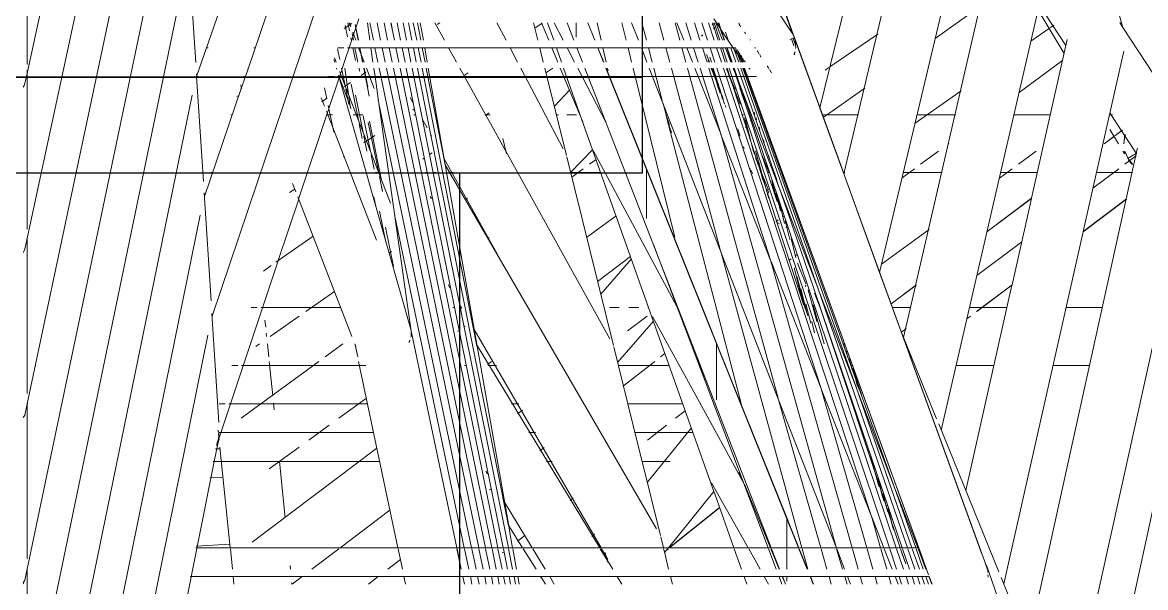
# Model space of a CAD drawing. Header units: millimetres. Extents: x 886808 to 1650903, y -1008069 to 230892.
# Drawn here: x 1050084 to 1050668, y -408248 to -407954 of the extents above; entities that cross this region are included whole.
import ezdxf

# ---------------------------------------------------------------- set-up
doc = ezdxf.new("R2010")
doc.units = ezdxf.units.MM
doc.layers.get('0').update_dxf_attribs({"lineweight": 0})
doc.layers.add('A-Wall', color=113, linetype='Continuous', lineweight=30)
doc.layers.add('A_Dim', color=8, linetype='Continuous', lineweight=5)

# ---------------------------------------------------------------- blocks, each defined once
blk = doc.blocks.new('A$C14C457CE')
for p, q in [((9414.31, 1498.72), (9482.26, 1809.68)), ((9414.33, 1412.94), (9486.29, 1747.58)), ((9984.87, 1525.91), (9921.46, 1747.57)), ((9827.23, 1483.97), (9875.57, 1681.25)), ((9713.86, 1671.27), (9812.51, 1523.41)), ((9529.9, 1504.41), (9586.64, 1670.24)), ((9511.15, 1375.63), (9604.61, 1652.5)), ((9814.1, 1520.45), (9767.97, 1647.31)), ((9440.45, 1450.33), (9479.53, 1634.45)), ((9882.99, 1632.41), (9839.68, 1449.71)), ((9858.33, 1398.35), (9912.15, 1625.38)), ((9413.85, 1238.42), (9492.84, 1615.58)), ((9503.16, 1500.29), (9537.85, 1600.11)), ((9415, 1506.53), (9415, 1590.08)), ((9919.44, 1575.95), (9876.95, 1391.65)), ((9813.1, 1522.52), (9797.53, 1565.83)), ((9890.36, 1316.39), (9948.71, 1569.49)), ((9502.69, 1507.66), (9499.07, 1564.09)), ((9413.93, 1152.66), (9496.88, 1553.15)), ((9910.78, 1536.85), (9887.21, 1520.18)), ((9955.21, 1516.47), (9941.37, 1537.68)), ((9585.9, 1525.7), (9587.45, 1530.33)), ((9772.09, 1530.33), (9775.5, 1525.22)), ((9954.27, 1512.27), (9940.71, 1534.81)), ((9583.87, 1527.85), (9579.91, 1525.33)), ((9580.41, 1526.82), (9581.58, 1520.98)), ((9581.72, 1528.32), (9582.6, 1524.06)), ((9582.44, 1528.32), (9583.28, 1526.1)), ((9582.9, 1528.32), (9583.32, 1526.21)), ((9584.76, 1522.25), (9585.92, 1525.62)), ((9585.59, 1527.3), (9587.18, 1519.21)), ((9585.6, 1527.34), (9587.27, 1519.21)), ((9593.24, 1519.21), (9591.94, 1528.32)), ((9593.15, 1528.32), (9595.04, 1519.21)), ((9596.97, 1528.32), (9598.84, 1519.21)), ((9600.63, 1528.32), (9602.49, 1519.21)), ((9604.11, 1528.32), (9605.97, 1519.21)), ((9604.93, 1524.3), (9604.25, 1528.16)), ((9607.39, 1528.32), (9609.23, 1519.21)), ((9610.48, 1528.32), (9612.31, 1519.21)), ((9613.31, 1528.32), (9615.12, 1519.21)), ((9615.83, 1528.32), (9617.62, 1519.21)), ((9617.99, 1528.32), (9619.76, 1519.21)), ((9621.05, 1519.21), (9619.45, 1528.32)), ((9626.97, 1528.32), (9632.02, 1519.21)), ((9629.6, 1528.32), (9628.3, 1527.45)), ((9659.3, 1528.32), (9664.09, 1519.21)), ((9680.59, 1519.21), (9678.34, 1528.32)), ((9682.86, 1528.02), (9679.05, 1525.46)), ((9686.24, 1519.21), (9682.45, 1528.32)), ((9688.86, 1519.21), (9685.62, 1528.32)), ((9693.78, 1519.21), (9689.05, 1528.32)), ((9699.36, 1519.21), (9695.82, 1528.32)), ((9700.56, 1528.32), (9700.56, 1520.87)), ((9710.16, 1519.21), (9706.51, 1528.32)), ((9710.27, 1519.21), (9706.61, 1528.32)), ((9711.36, 1528.32), (9713.45, 1519.21)), ((9724.3, 1528.32), (9726.54, 1519.21)), ((9732.9, 1519.21), (9729.35, 1528.32)), ((9734.65, 1528.32), (9737.05, 1519.21)), ((9743.68, 1528.32), (9746.14, 1519.21)), ((9751.96, 1528.32), (9754.46, 1519.21)), ((9756.51, 1519.21), (9752.92, 1528.32)), ((9757.48, 1528.32), (9760.35, 1519.21)), ((9761.99, 1528.32), (9764.91, 1519.21)), ((9765.9, 1528.32), (9768.87, 1519.21)), ((9769.28, 1528.32), (9772.29, 1519.21)), ((9771.22, 1527.27), (9771.87, 1527.95)), ((9774.34, 1519.21), (9771.4, 1528.32)), ((9772.58, 1525.78), (9771.86, 1525.31)), ((9772.2, 1528.32), (9775.24, 1519.21)), ((9776.63, 1519.21), (9773.12, 1528.32)), ((9774.41, 1528.32), (9777.61, 1519.21)), ((9775.39, 1526.07), (9774.63, 1528.32)), ((9775.39, 1526.07), (9775.64, 1525)), ((9775.83, 1524.72), (9775.39, 1526.07)), ((9775.56, 1525.05), (9775.64, 1525)), ((9775.64, 1525), (9776.32, 1522.49)), ((9775.68, 1524.87), (9775.83, 1524.72)), ((9775.87, 1524.66), (9775.83, 1524.72)), ((9775.89, 1524.56), (9775.87, 1524.66)), ((9775.93, 1524.5), (9775.89, 1524.56)), ((9775.93, 1524.5), (9777.73, 1519.21)), ((9777.64, 1519.21), (9775.93, 1524.5)), ((9775.93, 1524.5), (9782.76, 1514.33)), ((9785.06, 1528.31), (9785.51, 1526.95)), ((9785.97, 1526.26), (9785.31, 1527.94)), ((9946.41, 1525.34), (9936.99, 1518.68)), ((9948.89, 1527.1), (9946.82, 1525.63)), ((9984.87, 1525.91), (9983.27, 1528.36)), ((10019.5, 1472.81), (9984.87, 1525.91)), ((9578.66, 1503.98), (9584.37, 1520.95)), ((9583.33, 1520.53), (9583.6, 1519.21)), ((9584.03, 1522.63), (9584.71, 1519.21)), ((9584.3, 1523.44), (9585.92, 1519.21)), ((9584.35, 1521.03), (9584.78, 1522.2)), ((9765.67, 1521.47), (9766.25, 1522.08)), ((9766.37, 1521.71), (9765.72, 1521.28)), ((9777.55, 1519.21), (9776.71, 1521.3)), ((9777.69, 1519.21), (9777.58, 1519.65)), ((9778.16, 1523.49), (9779.64, 1519.21)), ((9788.12, 1523.04), (9788.38, 1523.34)), ((9788.48, 1522.49), (9788.76, 1522.78)), ((9790.93, 1519.52), (9791.03, 1519.21)), ((9811.6, 1519.54), (9812.51, 1519.88)), ((9812.51, 1523.41), (9813.04, 1522.69)), ((9812.51, 1519.88), (9813.38, 1520.19)), ((9812.51, 1519.88), (9813.76, 1516.31)), ((9813.1, 1522.52), (9813.15, 1522.52)), ((9813.15, 1522.52), (9813.22, 1522.34)), ((9813.22, 1522.34), (9813.47, 1521.96)), ((9813.38, 1520.19), (9813.46, 1520.22)), ((9813.38, 1520.19), (9814.66, 1516.58)), ((9813.47, 1521.96), (9839.51, 1450.33)), ((9813.85, 1520.6), (9813.9, 1520.38)), ((9813.97, 1520.41), (9813.86, 1520.75)), ((9813.9, 1520.38), (9813.93, 1520.39)), ((9813.9, 1520.38), (9814.42, 1519.05)), ((9813.93, 1520.39), (9813.97, 1520.41)), ((9814.03, 1520.43), (9813.97, 1520.41)), ((9813.97, 1520.41), (9814.42, 1519.05)), ((9814.1, 1520.45), (9814.03, 1520.43)), ((9814.42, 1519.05), (9814.44, 1518.85)), ((9814.42, 1519.05), (9814.57, 1518.75)), ((9814.44, 1518.75), (9814.47, 1518.71)), ((9814.47, 1518.71), (9814.58, 1518.39)), ((9814.47, 1518.71), (9814.66, 1516.58)), ((9814.57, 1518.75), (9814.66, 1516.58)), ((9814.57, 1518.75), (9827.23, 1483.97)), ((9857.34, 1522.39), (9832.49, 1505.42)), ((9955.9, 1519.52), (9937.32, 1436.99)), ((9508.46, 1515.33), (9508.36, 1515.27)), ((9508.38, 1515.33), (9509.06, 1515.33)), ((9532.85, 1515.33), (9533.61, 1515.33)), ((9576.48, 1514.72), (9577.62, 1509.11)), ((9576.58, 1515.33), (9579.69, 1515.33)), ((9581.6, 1515.33), (9783.61, 1515.33)), ((9584.4, 1515.33), (9585.76, 1508.74)), ((9585.48, 1515.33), (9586.97, 1507.83)), ((9587.41, 1515.33), (9590.28, 1507.83)), ((9587.95, 1515.33), (9589.42, 1507.83)), ((9588.07, 1515.33), (9589.61, 1507.83)), ((9594.86, 1507.83), (9593.79, 1515.33)), ((9595.84, 1515.33), (9597.4, 1507.83)), ((9599.65, 1515.33), (9601.19, 1507.83)), ((9603.29, 1515.33), (9604.83, 1507.83)), ((9606.76, 1515.33), (9608.29, 1507.83)), ((9610.02, 1515.33), (9611.54, 1507.83)), ((9613.09, 1515.33), (9614.59, 1507.83)), ((9615.89, 1515.33), (9617.38, 1507.83)), ((9618.39, 1515.33), (9619.86, 1507.83)), ((9620.51, 1515.33), (9621.97, 1507.83)), ((9623.06, 1507.83), (9621.74, 1515.33)), ((9634.17, 1515.33), (9638.33, 1507.83)), ((9666.13, 1515.33), (9670.08, 1507.83)), ((9683.41, 1507.83), (9681.55, 1515.33)), ((9690.98, 1507.83), (9687.86, 1515.33)), ((9692.9, 1507.83), (9690.23, 1515.33)), ((9699.69, 1507.83), (9695.79, 1515.33)), ((9703.79, 1507.83), (9700.87, 1515.33)), ((9714.73, 1507.83), (9711.72, 1515.33)), ((9714.84, 1507.83), (9711.83, 1515.33)), ((9714.34, 1515.33), (9716.06, 1507.83)), ((9727.5, 1515.33), (9729.34, 1507.83)), ((9737.33, 1507.83), (9734.41, 1515.33)), ((9738.07, 1515.33), (9740.05, 1507.83)), ((9747.18, 1515.33), (9749.2, 1507.83)), ((9755.52, 1515.33), (9757.58, 1507.83)), ((9760.99, 1507.83), (9758.04, 1515.33)), ((9761.58, 1515.33), (9763.94, 1507.83)), ((9766.16, 1515.33), (9768.57, 1507.83)), ((9770.13, 1515.33), (9772.57, 1507.83)), ((9773.57, 1515.33), (9776.05, 1507.83)), ((9778.01, 1507.83), (9775.59, 1515.33)), ((9776.54, 1515.33), (9779.05, 1507.83)), ((9781, 1507.83), (9778.12, 1515.33)), ((9778.75, 1515.15), (9778.7, 1515.33)), ((9781.36, 1507.83), (9778.91, 1515.33)), ((9779.05, 1515.33), (9781.6, 1507.83)), ((9780.98, 1515.33), (9783.58, 1507.83)), ((9782.41, 1515.33), (9785.04, 1507.83)), ((9782.82, 1514.16), (9784.85, 1511.2)), ((9783.39, 1515.33), (9786.05, 1507.83)), ((9784.33, 1514.25), (9786.64, 1507.83)), ((9785.9, 1510.2), (9784.55, 1513.91)), ((9785.09, 1513.11), (9785.14, 1512.92)), ((9793.27, 1515.33), (9793.73, 1515.33)), ((9794.95, 1513.49), (9794.58, 1513.35)), ((9795.45, 1512.06), (9794.82, 1513.68)), ((9814.18, 1513.22), (9813.85, 1511.9)), ((9814.26, 1513.03), (9813.99, 1511.6)), ((9814.7, 1515.33), (9814.64, 1514.99)), ((9814.66, 1516.58), (9814.7, 1515.33)), ((9964.12, 1419.72), (9985.26, 1513.59)), ((9574.55, 1509.25), (9574.95, 1507.83)), ((9574.8, 1510), (9575.64, 1507.83)), ((9692.9, 1507.83), (9692.86, 1507.83)), ((9769.91, 1507.83), (9768.33, 1511.77)), ((9769.53, 1507.83), (9769.12, 1508.87)), ((9770.81, 1507.83), (9770, 1510.41)), ((9784.91, 1511.03), (9786.09, 1509.34)), ((9785.43, 1511.9), (9785.4, 1512.64)), ((9785.58, 1511.6), (9785.43, 1511.9)), ((9785.58, 1511.6), (9785.51, 1512.47)), ((9785.52, 1512.46), (9786.09, 1510.24)), ((9786.07, 1510.26), (9785.58, 1511.6)), ((9786.02, 1510.24), (9785.58, 1511.6)), ((9786.02, 1510.24), (9785.9, 1510.2)), ((9786.07, 1510.26), (9786.02, 1510.24)), ((9786.57, 1508.72), (9786.02, 1510.24)), ((9786.81, 1510.53), (9786.07, 1510.26)), ((9786.58, 1508.85), (9786.07, 1510.26)), ((9786.15, 1509.17), (9786.53, 1508.69)), ((9786.25, 1511.37), (9787.1, 1508.01)), ((9786.53, 1508.69), (9786.84, 1507.83)), ((9787.24, 1507.83), (9786.57, 1508.72)), ((9786.57, 1508.72), (9786.89, 1507.83)), ((9786.58, 1508.85), (9788.34, 1508.24)), ((9786.69, 1508.55), (9786.58, 1508.85)), ((9786.59, 1508.51), (9786.7, 1508.35)), ((9787.21, 1509.92), (9787.74, 1507.83)), ((9788.08, 1508.62), (9788.34, 1507.83)), ((9788.39, 1508.16), (9788.47, 1507.83)), ((9796.04, 1511.85), (9796.52, 1510.45)), ((9813.85, 1511.9), (9813.78, 1511.77)), ((9953.44, 1508.6), (9930.87, 1492.11)), ((9415, 1420.99), (9415, 1503.65)), ((9503.17, 1500.33), (9503.06, 1501.78)), ((9528.55, 1500.33), (9529.91, 1504.38)), ((9529.78, 1504.72), (9529.91, 1504.38)), ((9575.84, 1504.72), (9575.98, 1504.2)), ((9576.86, 1501.12), (9614.65, 1368.24)), ((9577.45, 1500.33), (9577.97, 1501.77)), ((9577.49, 1503.01), (9577.95, 1501.83)), ((9577.95, 1501.83), (9578.68, 1503.9)), ((9577.95, 1501.83), (9577.97, 1501.77)), ((9577.97, 1501.77), (9603.89, 1434.53)), ((9578.51, 1504.72), (9580.39, 1495.48)), ((9582.09, 1491.1), (9580.15, 1504.72)), ((9587.59, 1504.72), (9587.9, 1503.15)), ((9591.17, 1502.57), (9588.75, 1500.95)), ((9590.03, 1504.72), (9592.91, 1490.07)), ((9590.24, 1504.72), (9592.26, 1494.88)), ((9591.47, 1504.72), (9595.52, 1494.14)), ((9595.92, 1500.33), (9595.3, 1504.72)), ((9598.05, 1504.72), (9649.83, 1255.22)), ((9601.84, 1504.72), (9653.33, 1255.22)), ((9605.47, 1504.72), (9656.65, 1255.22)), ((9608.92, 1504.72), (9659.76, 1255.22)), ((9612.16, 1504.72), (9662.63, 1255.22)), ((9615.21, 1504.72), (9665.26, 1255.22)), ((9618, 1504.72), (9665.32, 1266.64)), ((9620.47, 1504.72), (9648.92, 1360.12)), ((9622.58, 1504.72), (9632.51, 1453.62)), ((9665.48, 1266.6), (9623.6, 1504.72)), ((9640.05, 1504.72), (9718.08, 1363.97)), ((9644.35, 1502.21), (9642.31, 1500.84)), ((9671.72, 1504.72), (9693.79, 1462.78)), ((9695.41, 1459.28), (9684.17, 1504.72)), ((9688.43, 1504.72), (9684.8, 1502.18)), ((9703.91, 1476.81), (9692.28, 1504.72)), ((9772.17, 1284.54), (9694, 1504.72)), ((9715.96, 1476.51), (9701.3, 1504.72)), ((9801.96, 1255.22), (9704.99, 1504.72)), ((9816.15, 1255.22), (9715.98, 1504.72)), ((9767.77, 1376.05), (9716.09, 1504.72)), ((9716.77, 1504.72), (9717.12, 1503.23)), ((9730.11, 1504.72), (9751.75, 1416.7)), ((9805.77, 1332.23), (9738.54, 1504.72)), ((9740.87, 1504.72), (9745.31, 1487.85)), ((9750.04, 1504.72), (9775.44, 1410.39)), ((9758.43, 1504.72), (9805.56, 1332.97)), ((9763.95, 1500.33), (9762.21, 1504.72)), ((9764.92, 1504.72), (9775.7, 1470.58)), ((9769.56, 1504.72), (9801.78, 1404.34)), ((9776.88, 1488.96), (9770.74, 1504.72)), ((9772.66, 1500.93), (9771.15, 1504.72)), ((9772.66, 1500.93), (9771.69, 1504.72)), ((9775.79, 1491.95), (9771.78, 1504.72)), ((9771.82, 1504.72), (9774.66, 1493.59)), ((9772.18, 1503.63), (9774.55, 1494.61)), ((9772.87, 1501), (9772.78, 1500.94)), ((9772.99, 1501.08), (9772.87, 1501)), ((9773.59, 1504.72), (9827.86, 1338.13)), ((9777.07, 1504.72), (9853.93, 1271.94)), ((9783.23, 1493.52), (9778.66, 1504.42)), ((9818.49, 1382.32), (9779.01, 1504.72)), ((9785.74, 1485.92), (9779.65, 1501.37)), ((9780.08, 1504.72), (9863.47, 1255.22)), ((9783.89, 1500.33), (9782.2, 1504.72)), ((9786.48, 1492.19), (9782.38, 1504.72)), ((9782.66, 1504.72), (9786.09, 1494.62)), ((9784.65, 1504.72), (9786.17, 1500.33)), ((9786.13, 1504.72), (9826.21, 1390.34)), ((9787.15, 1504.72), (9846.27, 1338.22)), ((9787.75, 1504.72), (9789.33, 1500.33)), ((9787.97, 1504.72), (9862.75, 1299)), ((9788.02, 1504.72), (9883.8, 1241.22)), ((9791.05, 1504.17), (9790.31, 1504.72)), ((9800, 1505.92), (9800, 1505.23)), ((9800.13, 1505.73), (9800.62, 1504.3)), ((9801.31, 1503.96), (9801.73, 1502.63)), ((9802.26, 1502.53), (9801.84, 1502.48)), ((9831.83, 1504.97), (9829.94, 1503.68)), ((9412.99, 1494.85), (9413.54, 1495.67)), ((9413.54, 1495.67), (9414.31, 1498.72)), ((9506.66, 1445.65), (9503.16, 1500.29)), ((9503.17, 1500.33), (9503.92, 1500.33)), ((9526.41, 1494), (9526.21, 1495.94)), ((9526.39, 1494.16), (9528.55, 1500.33)), ((9527.71, 1500.33), (9528.55, 1500.33)), ((9571.58, 1500.33), (9574.69, 1500.33)), ((9571.9, 1483.68), (9577.27, 1499.67)), ((9576.6, 1500.33), (9773.16, 1500.33)), ((9577.02, 1500.57), (9582.94, 1485.11)), ((9577.25, 1499.74), (9577.45, 1500.33)), ((9580.18, 1495.2), (9579.07, 1494.46)), ((9583.18, 1497.21), (9580.44, 1495.38)), ((9583.49, 1496.39), (9587.3, 1477.57)), ((9597.7, 1487.54), (9595.92, 1500.33)), ((9610.76, 1495.7), (9611.1, 1495.08)), ((9775.7, 1470.58), (9763.95, 1500.33)), ((9772.78, 1500.94), (9771.98, 1500.39)), ((9772.68, 1500.87), (9772.66, 1500.93)), ((9774.34, 1494.41), (9772.68, 1500.87)), ((9772.94, 1500.33), (9772.68, 1500.87)), ((9774.58, 1496.14), (9773, 1500.08)), ((9773.14, 1500.62), (9773.22, 1500.33)), ((9773.16, 1500.33), (9773.22, 1500.33)), ((9773.22, 1500.33), (9775.41, 1491.68)), ((9773.22, 1500.33), (9780.38, 1500.33)), ((9780.38, 1500.33), (9780.43, 1500.33)), ((9780.43, 1500.33), (9794.21, 1500.33)), ((9785.68, 1495.61), (9783.89, 1500.33)), ((9786.09, 1494.62), (9785.68, 1495.61)), ((9786.48, 1492.19), (9785.68, 1495.61)), ((9786.17, 1500.33), (9804.63, 1446.96)), ((9789.33, 1500.33), (9839.87, 1359.73)), ((9789.66, 1500.21), (9789.69, 1500.1)), ((9414.01, 1066.89), (9500.91, 1490.71)), ((9507.16, 1437.96), (9526.39, 1494.16)), ((9525.26, 1490.58), (9524.13, 1489.87)), ((9567.91, 1489.32), (9569.58, 1485)), ((9569.65, 1494.53), (9570.84, 1488.77)), ((9580.76, 1493.7), (9582.33, 1486.01)), ((9583.09, 1484.02), (9582.28, 1489.76)), ((9585.73, 1490.56), (9589.73, 1471.26)), ((9614.23, 1489.43), (9615.65, 1486.87)), ((9689.1, 1484.79), (9697.3, 1493.36)), ((9774.55, 1494.61), (9775.13, 1492.4)), ((9775.29, 1493.92), (9776.66, 1488.52)), ((9777.68, 1485.92), (9776.08, 1491.02)), ((9786.54, 1492.04), (9785.64, 1494.26)), ((9786.17, 1494.39), (9786.09, 1494.62)), ((9786.17, 1494.39), (9786.24, 1494.22)), ((9806.16, 1442.48), (9786.24, 1494.22)), ((9786.24, 1494.22), (9866.99, 1255.22)), ((9787, 1490.13), (9786.54, 1492.04)), ((9788.41, 1487.46), (9786.57, 1491.91)), ((9791.44, 1477.04), (9786.57, 1491.91)), ((9792, 1493.78), (9792.16, 1493.15)), ((9850.69, 1494.34), (9829.02, 1479)), ((9900.66, 1492.97), (9876.75, 1476.05)), ((9570.92, 1489), (9568.31, 1487.25)), ((9571.07, 1481.18), (9571.91, 1483.6)), ((9571.57, 1485.25), (9571.9, 1483.68)), ((9571.9, 1483.68), (9571.91, 1483.6)), ((9571.91, 1483.6), (9574.43, 1471.47)), ((9582.94, 1485.11), (9583.25, 1483.61)), ((9597.7, 1487.54), (9597.57, 1488.03)), ((9597.83, 1486.89), (9597.7, 1487.54)), ((9597.83, 1486.89), (9597.93, 1486.25)), ((9606.21, 1427.66), (9597.93, 1486.25)), ((9597.93, 1486.25), (9646.17, 1255.22)), ((9745.71, 1486.33), (9746.57, 1483.04)), ((9778.09, 1485.2), (9778.31, 1484.32)), ((9795.32, 1484.63), (9794.05, 1487.8)), ((9794.21, 1487.7), (9794.61, 1486.25)), ((9794.67, 1486.42), (9794.98, 1485.2)), ((9827.22, 1483.93), (9827.23, 1483.97)), ((9827.22, 1483.93), (9839.63, 1449.79)), ((9520.87, 1480.33), (9521.79, 1480.33)), ((9556.2, 1436.59), (9571.09, 1481.12)), ((9570.61, 1482.36), (9596.66, 1415.18)), ((9571, 1480.33), (9573.87, 1480.33)), ((9584.52, 1480.33), (9585.91, 1480.33)), ((9586.24, 1480.33), (9589.65, 1480.33)), ((9589.83, 1479.85), (9593.52, 1461.42)), ((9613.8, 1481.74), (9613.62, 1481.63)), ((9613.89, 1480.33), (9614.08, 1480.33)), ((9616.34, 1483.44), (9615.55, 1482.92)), ((9616.07, 1480.33), (9616.96, 1480.33)), ((9620.57, 1477.99), (9622.95, 1473.71)), ((9653.11, 1480.33), (9653.59, 1480.3)), ((9655.27, 1481.47), (9653.25, 1480.06)), ((9653.63, 1480.33), (9655.87, 1480.33)), ((9690.21, 1480.33), (9691.32, 1480.33)), ((9695.7, 1480.33), (9700.76, 1480.33)), ((9726.71, 1478.29), (9738.57, 1448.57)), ((9746.9, 1483.27), (9746.57, 1483.04)), ((9746.57, 1483.04), (9747.27, 1480.22)), ((9747.24, 1480.33), (9747.76, 1480.33)), ((9748.94, 1475.8), (9747.27, 1480.22)), ((9747.38, 1479.92), (9747.41, 1479.63)), ((9749.12, 1475.09), (9747.41, 1479.63)), ((9747.55, 1479.25), (9786.4, 1330.22)), ((9786.51, 1480.33), (9787.59, 1480.33)), ((9788.05, 1478.92), (9790.72, 1469.01)), ((9790.24, 1480.33), (9790.79, 1480.33)), ((9793.29, 1480.9), (9793.05, 1481.85)), ((9793.14, 1481.58), (9793.38, 1480.63)), ((9793.71, 1479.64), (9793.77, 1479.71)), ((9794.06, 1478.83), (9794.33, 1477.78)), ((9796.01, 1482.29), (9796.09, 1482.38)), ((9796.09, 1482.38), (9796.13, 1482.42)), ((9828.53, 1480.33), (9847.37, 1480.33)), ((9877.76, 1480.33), (9897.74, 1480.33)), ((9928.15, 1480.33), (9947.07, 1480.33)), ((9977.77, 1480.33), (9979.41, 1480.33)), ((9984.13, 1472.15), (9978.03, 1481.5)), ((9587.66, 1475.79), (9589.2, 1468.17)), ((9592.42, 1476.5), (9597.84, 1450.23)), ((9593.09, 1477.07), (9599.04, 1447.11)), ((9748.24, 1476.26), (9748.15, 1476.61)), ((9748.47, 1475.75), (9748.24, 1476.26)), ((9750, 1471.73), (9748.53, 1475.53)), ((9750.18, 1471.03), (9748.88, 1474.62)), ((9785.48, 1470.18), (9784.54, 1473.15)), ((9791.52, 1465.95), (9788.5, 1477.56)), ((9788.63, 1473.81), (9789.44, 1474.73)), ((9791.71, 1477.57), (9791.25, 1477.26)), ((9791.36, 1476.94), (9791.77, 1477.41)), ((9796.97, 1459.94), (9791.44, 1477.04)), ((9795.7, 1474.01), (9796.01, 1472.75)), ((9982.5, 1465.33), (9977.99, 1472.83)), ((9984.54, 1472.46), (9980.59, 1469.49)), ((9984.58, 1472.4), (9980.63, 1469.43)), ((9984.17, 1472.09), (9984.13, 1472.15)), ((9991.78, 1460.43), (9984.17, 1472.09)), ((9591.2, 1466.6), (9590.09, 1465.86)), ((9590.11, 1469.43), (9591.74, 1461.58)), ((9595.84, 1469.71), (9591.46, 1466.78)), ((9624.7, 1470.55), (9625.36, 1469.36)), ((9664.31, 1460.08), (9662.34, 1468.02)), ((9835.7, 1255.54), (9775.7, 1470.58)), ((9801.78, 1404.34), (9775.79, 1470.25)), ((9785.48, 1470.18), (9785.5, 1470.2)), ((9785.75, 1469.32), (9785.48, 1470.18)), ((9797.9, 1467.47), (9798.29, 1465.93)), ((9800.86, 1469.38), (9802.91, 1463.11)), ((9980.18, 1469.18), (9975.04, 1465.33)), ((9980.21, 1469.12), (9975.16, 1465.33)), ((9985.29, 1465.33), (9985.87, 1469.19)), ((9985.29, 1465.33), (9985.61, 1468.42)), ((9985.63, 1468.69), (9985.68, 1469.17)), ((9985.68, 1469.17), (9986.05, 1470.14)), ((9985.87, 1469.19), (9986.19, 1469.94)), ((9625.55, 1460.64), (9624.24, 1459.72)), ((9626.61, 1461.39), (9626.53, 1461.33)), ((9626.69, 1461.44), (9626.61, 1461.39)), ((9697.63, 1450.33), (9709.07, 1462.27)), ((9752.87, 1380.69), (9709.4, 1461.91)), ((9787.89, 1462.86), (9787.56, 1463.68)), ((9792.78, 1461.08), (9791.7, 1465.39)), ((9791.7, 1465.39), (9793.22, 1459.72)), ((9793.76, 1461.64), (9800.68, 1436.82)), ((9797.54, 1446.47), (9794.21, 1460.28)), ((9888.87, 1461.44), (9879.66, 1454.72)), ((9894.31, 1465.42), (9894.18, 1465.33)), ((9939.72, 1461.44), (9930.51, 1454.72)), ((9991.77, 1460.37), (9935.51, 1205.34)), ((9985.62, 1460.13), (9984.83, 1461.44)), ((9986.13, 1460.4), (9985.75, 1461.37)), ((9987.26, 1458.39), (9985.92, 1461.44)), ((9987.54, 1457.83), (9991.77, 1460.37)), ((9991.8, 1460.4), (9991.77, 1460.37)), ((9992.37, 1463.11), (9991.78, 1460.43)), ((9991.8, 1460.4), (9991.78, 1460.43)), ((9992, 1460.51), (9991.8, 1460.4)), ((9991.93, 1460.2), (9991.8, 1460.4)), ((9579.71, 1458.9), (9579.39, 1458.69)), ((9579.92, 1459.04), (9579.71, 1458.9)), ((9593.88, 1459.67), (9595.39, 1452.11)), ((9618.99, 1456.05), (9618.86, 1455.95)), ((9621.48, 1457.79), (9620.74, 1457.27)), ((9631.89, 1457.57), (9659.36, 1408.03)), ((9632.47, 1454.33), (9742.36, 1265.15)), ((9719.85, 1360.46), (9695.6, 1458.52)), ((9710.87, 1457.2), (9707.47, 1454.72)), ((9800.51, 1441.19), (9793.77, 1458.04)), ((9795.79, 1455.49), (9794.82, 1454.81)), ((9800.81, 1450.35), (9796.97, 1459.94)), ((9805.13, 1435.25), (9796.97, 1459.94)), ((9798.1, 1457.12), (9797.94, 1457.01)), ((9798.46, 1457.38), (9798.1, 1457.12)), ((9800.59, 1459.51), (9801.07, 1457.63)), ((9955.37, 1156.52), (10021.8, 1457.69)), ((9991.68, 1459.08), (9985.88, 1454.72)), ((9987.48, 1457.91), (9987.38, 1458.13)), ((9987.41, 1457.75), (9987.54, 1457.83)), ((9989.9, 1454.83), (9987.48, 1457.91)), ((9989.4, 1454.77), (9987.79, 1456.94)), ((9989.46, 1454.72), (9989.4, 1454.77)), ((9990.05, 1454.72), (9989.9, 1454.83)), ((9414.96, 1330.11), (9440.45, 1450.33)), ((9440.45, 1450.33), (9440.48, 1450.33)), ((9510.6, 1450.33), (9511.67, 1450.33)), ((9596.08, 1450.33), (9597.48, 1450.33)), ((9597.8, 1450.33), (9598.6, 1450.33)), ((9598.21, 1448.41), (9599.82, 1440.61)), ((9620, 1450.33), (9620.15, 1450.33)), ((9622.14, 1450.33), (9622.98, 1450.33)), ((9626.12, 1450.33), (9627.6, 1450.33)), ((9634.79, 1450.33), (9636.59, 1450.33)), ((9697.63, 1450.33), (9713.31, 1450.33)), ((9704.2, 1452.33), (9698.21, 1447.97)), ((9737.06, 1452.22), (9737.06, 1426.49)), ((9791.32, 1452.33), (9791.23, 1452.26)), ((9791.97, 1450.33), (9791.42, 1451.66)), ((9791.85, 1450.33), (9791.97, 1450.33)), ((9792.14, 1449.8), (9791.97, 1450.33)), ((9800.15, 1450.33), (9800.82, 1450.33)), ((9803.69, 1450.35), (9804.26, 1448.09)), ((9804.64, 1447.54), (9804.22, 1448.57)), ((9839.44, 1450.33), (9840.26, 1450.33)), ((9839.51, 1450.33), (9839.72, 1449.85)), ((9839.7, 1449.8), (9839.63, 1449.79)), ((9839.63, 1449.79), (9839.68, 1449.71)), ((9839.68, 1449.71), (9839.68, 1449.68)), ((9839.68, 1449.68), (9858.34, 1398.39)), ((9913.6, 1246.5), (9839.7, 1449.8)), ((9840.23, 1450.21), (9839.72, 1449.85)), ((9876.39, 1452.33), (9870.03, 1447.68)), ((9870.65, 1450.33), (9890.83, 1450.33)), ((9927.24, 1452.33), (9920.58, 1447.46)), ((9921.23, 1450.33), (9940.32, 1450.33)), ((9982.7, 1452.33), (9969.18, 1442.18)), ((9971.01, 1450.33), (9989.75, 1450.33)), ((9553.04, 1444.73), (9554.72, 1440.41)), ((9621.38, 1443.55), (9621.6, 1443.18)), ((9806.71, 1432.7), (9802.13, 1444.32)), ((9804.59, 1436.86), (9802.2, 1446.2)), ((9802.68, 1444.75), (9802.22, 1444.04)), ((9802.29, 1443.84), (9802.79, 1444.42)), ((9802.86, 1444.21), (9805.18, 1435.09)), ((9804.79, 1447.1), (9804.63, 1446.96)), ((9804.63, 1446.96), (9804.73, 1446.66)), ((9804.73, 1446.66), (9804.88, 1446.83)), ((9804.73, 1446.66), (9806.16, 1442.48)), ((9510.64, 1383.64), (9507.03, 1439.9)), ((9554.18, 1441.8), (9551.46, 1439.98)), ((9555.75, 1437.77), (9583.92, 1365.11)), ((9594.84, 1439.12), (9594.55, 1438.91)), ((9595.34, 1437.81), (9596.52, 1432)), ((9599.71, 1442.53), (9599.22, 1442.18)), ((9624.65, 1437.93), (9625.25, 1436.89)), ((9643.97, 1437.03), (9642.93, 1436.31)), ((9799.46, 1440.59), (9800.36, 1441.63)), ((9800.67, 1440.72), (9800.04, 1438.79)), ((9804.38, 1439.66), (9806.71, 1430.43)), ((9806.3, 1442.07), (9806.16, 1442.48)), ((9806.3, 1442.07), (9806.31, 1442.03)), ((9826.21, 1390.34), (9806.31, 1442.03)), ((9806.31, 1442.03), (9808.51, 1435.59)), ((9937.29, 1436.88), (9914.12, 1419.48)), ((9937.32, 1436.99), (9914.15, 1419.59)), ((9937.29, 1436.88), (9927.19, 1391.98)), ((9937.32, 1436.99), (9937.29, 1436.88)), ((9545.58, 1404.58), (9556.22, 1436.53)), ((9806.52, 1433.26), (9808.89, 1423.83)), ((9808.51, 1435.59), (9808.84, 1434.36)), ((9808.51, 1435.59), (9823.88, 1390.54)), ((9986.73, 1436.61), (9964.1, 1419.62)), ((9986.75, 1436.72), (9964.12, 1419.72)), ((9414.07, 981.11), (9504.93, 1428.27)), ((9598.23, 1430.32), (9601.57, 1414.25)), ((9606.21, 1427.66), (9606.09, 1428.11)), ((9606.21, 1427.66), (9642.36, 1255.22)), ((9614.77, 1367.81), (9606.45, 1426.31)), ((9721.31, 1427.79), (9705.97, 1416.6)), ((9804.51, 1425.08), (9805.05, 1424.47)), ((9804.7, 1425.07), (9804.59, 1424.99)), ((9805.62, 1425.72), (9804.7, 1425.07)), ((9808.39, 1427.68), (9807.77, 1427.24)), ((9809.17, 1425.34), (9811.61, 1415.62)), ((9601.43, 1422.03), (9605.53, 1401.59)), ((9804.59, 1424.99), (9804.55, 1424.96)), ((9805.05, 1424.47), (9806.31, 1423.63)), ((9809.54, 1421.88), (9810.42, 1421.59)), ((9884.01, 1420.77), (9859.38, 1402.78)), ((9922.86, 1236.45), (9964.1, 1419.62)), ((9964.1, 1419.62), (9964.12, 1419.72)), ((9415, 1335.46), (9415, 1416.07)), ((9563.69, 1417.28), (9544.41, 1403.77)), ((9655.26, 1416.65), (9654.62, 1416.19)), ((9812.25, 1416.13), (9814.77, 1406.05)), ((9932.24, 1414.43), (9908.92, 1396.92)), ((9412.99, 1408.88), (9413.65, 1409.93)), ((9413.65, 1409.93), (9414.33, 1412.94)), ((9604.43, 1409.31), (9603.21, 1408.46)), ((9800.38, 1255.22), (9740.65, 1412.97)), ((9775.74, 1409.28), (9817.91, 1255.22)), ((9815.1, 1407.58), (9814.42, 1407.08)), ((9514.79, 1312.36), (9545.52, 1404.54)), ((9541.93, 1402.03), (9537.86, 1399.17)), ((9728.8, 1406.68), (9711.63, 1393.71)), ((9713.26, 1387.12), (9729.23, 1405.49)), ((9801.78, 1404.34), (9844, 1255.22)), ((9801.9, 1404.11), (9801.84, 1404.13)), ((9827.86, 1338.13), (9801.9, 1404.11)), ((9812.29, 1405.52), (9811.15, 1404.69)), ((9819.98, 1392.51), (9815.7, 1403.2)), ((10028.87, 1406.79), (9967.94, 1125.59)), ((9630.6, 1398.67), (9630.54, 1398.63)), ((9630.75, 1397.57), (9630.86, 1397.39)), ((9818.77, 1381.61), (9813.85, 1400.78)), ((9814.03, 1400.24), (9817.87, 1385.11)), ((9815.39, 1396.11), (9819.58, 1379.57)), ((9858.33, 1398.35), (9869.32, 1368.13)), ((9633.91, 1392.13), (9635.05, 1390.17)), ((9669.88, 1390.29), (9669.73, 1390.18)), ((9819.69, 1391.12), (9820.18, 1391.73)), ((9868.99, 1255.22), (9823.88, 1390.54)), ((9823.88, 1390.54), (9828.74, 1376.23)), ((9826.21, 1390.34), (9872.77, 1255.22)), ((9877.35, 1391.86), (9864.26, 1382.03)), ((9876.95, 1391.65), (9864.3, 1382.14)), ((9876.92, 1391.54), (9870.73, 1364.66)), ((9876.95, 1391.65), (9876.92, 1391.54)), ((9877.37, 1391.97), (9876.95, 1391.65)), ((9927.16, 1391.88), (9903.11, 1285.03)), ((9927.19, 1391.98), (9908.7, 1378.1)), ((9927.16, 1391.88), (9908.82, 1378.1)), ((9927.19, 1391.98), (9927.16, 1391.88)), ((9574.83, 1388.57), (9559.9, 1378.1)), ((9816.76, 1387.48), (9817.81, 1388.79)), ((9817.42, 1389.97), (9820.86, 1376.31)), ((9817.87, 1385.11), (9821.04, 1375.86)), ((9821.19, 1389.36), (9825.7, 1372.93)), ((9827.44, 1380.08), (9824.45, 1387.65)), ((9846.27, 1338.22), (9826.44, 1389.69)), ((9425.56, 1380.11), (9425.78, 1380.11)), ((9531.5, 1380.11), (9534.62, 1380.11)), ((9536.53, 1380.11), (9578.1, 1380.11)), ((9634.31, 1380.11), (9634.35, 1380.11)), ((9636.34, 1380.11), (9637.07, 1380.11)), ((9639.85, 1381.91), (9641.13, 1379.71)), ((9640.21, 1380.11), (9641.06, 1380.11)), ((9717.93, 1380.11), (9722.82, 1380.11)), ((9727.99, 1380.11), (9733.1, 1380.11)), ((9737.79, 1380.11), (9738.24, 1380.11)), ((9768.34, 1341.72), (9753.3, 1379.86)), ((9820, 1382.16), (9822.53, 1372.07)), ((9823.82, 1381.51), (9829.52, 1361.35)), ((9864.3, 1382.14), (9864.24, 1382.1)), ((9864.96, 1380.11), (9874.64, 1380.11)), ((9905.05, 1380.11), (9924.51, 1380.11)), ((9955.21, 1380.11), (9974.27, 1380.11)), ((9424.23, 1372.74), (9424, 1372.74)), ((9514.7, 1320.34), (9511.06, 1377.09)), ((9539.08, 1369.88), (9538.7, 1373.62)), ((9556.5, 1375.72), (9541.37, 1365.11)), ((9722.05, 1351.57), (9740.74, 1373.06)), ((9737.47, 1375.72), (9727.28, 1368.02)), ((9777.42, 1307.63), (9740.17, 1375.47)), ((9767.77, 1376.05), (9775.26, 1357.28)), ((9823.04, 1372.96), (9824.53, 1367)), ((9828.74, 1376.23), (9870.08, 1255.22)), ((9869.07, 1255.22), (9828.74, 1376.23)), ((9905.65, 1375.72), (9903.7, 1374.25)), ((9905.53, 1375.72), (9903.72, 1374.36)), ((9539.56, 1365.11), (9539.38, 1366.89)), ((9614.34, 1367.15), (9614.42, 1367.16)), ((9614.65, 1368.24), (9614.65, 1367.76)), ((9614.74, 1367.54), (9614.65, 1367.76)), ((9614.72, 1366.93), (9614.71, 1365.11)), ((9614.76, 1367.48), (9614.74, 1367.54)), ((9614.74, 1367.21), (9614.85, 1367.22)), ((9614.76, 1367.78), (9614.77, 1367.81)), ((9614.79, 1367.65), (9614.76, 1367.78)), ((9614.76, 1367.48), (9614.85, 1367.22)), ((9614.79, 1367.65), (9614.85, 1367.22)), ((9614.85, 1367.22), (9638.46, 1255.22)), ((9614.85, 1367.22), (9638.39, 1255.22)), ((9639.47, 1368.12), (9638.86, 1367.67)), ((9642.75, 1370.5), (9642.21, 1370.12)), ((9647.53, 1368.69), (9713.44, 1255.22)), ((9887.94, 1322.33), (9869.32, 1368.13)), ((9869.53, 1367.61), (9911.36, 1252.48)), ((9872.15, 1369.3), (9869.62, 1367.4)), ((9414.13, 895.32), (9508.94, 1365.83)), ((9535.83, 1361.23), (9533.96, 1359.92)), ((9540.65, 1354.5), (9539.96, 1361.23)), ((9579.24, 1361.23), (9570.02, 1354.5)), ((9585.43, 1361.23), (9586.02, 1359.7)), ((9585.57, 1360.86), (9586.91, 1354.5)), ((9613.63, 1362.19), (9613.47, 1361.97)), ((9614, 1363.14), (9613.69, 1362.27)), ((9614.04, 1363.1), (9613.73, 1362.09)), ((9614.02, 1363.2), (9614, 1363.14)), ((9614.67, 1365.11), (9614.55, 1364.72)), ((9614.71, 1365.11), (9614.55, 1364.72)), ((9614.67, 1366.24), (9614.66, 1366.28)), ((9614.67, 1366.24), (9614.67, 1365.11)), ((9773.57, 1361.28), (9773.57, 1332.12)), ((9839.87, 1359.73), (9839.39, 1361.62)), ((9839.67, 1360.9), (9840.22, 1358.72)), ((9421.09, 1357.76), (9420.83, 1357.76)), ((9648.97, 1360.47), (9712.76, 1255.22)), ((9727.35, 1330.11), (9720.04, 1359.7)), ((9746.7, 1356.27), (9744.43, 1354.5)), ((9810.17, 1270.46), (9775.26, 1357.28)), ((9827.23, 1360.25), (9827.2, 1360.22)), ((9839.87, 1359.73), (9840.2, 1358.8)), ((9840.22, 1358.72), (9841.61, 1354.87)), ((9840.9, 1357.7), (9841.83, 1354)), ((9419.2, 1350.11), (9419.49, 1350.11)), ((9521.5, 1350.11), (9524.62, 1350.11)), ((9566.75, 1352.12), (9526.27, 1322.61)), ((9526.53, 1350.11), (9563.99, 1350.11)), ((9542.71, 1334.31), (9540.89, 1352.12)), ((9563.99, 1350.11), (9587.83, 1350.11)), ((9587.41, 1352.12), (9607.81, 1255.22)), ((9587.83, 1350.11), (9588.2, 1350.11)), ((9588.2, 1350.11), (9591.12, 1350.11)), ((9642.41, 1350.11), (9643.08, 1350.11)), ((9646.23, 1350.11), (9646.33, 1350.11)), ((9656.52, 1352.12), (9654.48, 1350.58)), ((9654.77, 1350.11), (9659.02, 1350.11)), ((9722.41, 1350.11), (9748.89, 1350.11)), ((9741.37, 1352.12), (9725.05, 1339.42)), ((9841.61, 1354.87), (9866.32, 1286.12)), ((9842.54, 1353.43), (9843.97, 1347.74)), ((9843.16, 1350.11), (9843.82, 1350.11)), ((9898.13, 1350.11), (9917.76, 1350.11)), ((9948.45, 1350.11), (9967.65, 1350.11)), ((9844.44, 1348.49), (9843.86, 1348.05)), ((9844.4, 1348.6), (9848.93, 1334.88)), ((9844.66, 1347.91), (9846.72, 1339.66)), ((9844.93, 1347.2), (9846.23, 1342.01)), ((9827.89, 1337.99), (9827.86, 1338.13)), ((9827.89, 1337.99), (9827.91, 1337.94)), ((9853.93, 1271.94), (9827.91, 1337.94)), ((9827.91, 1337.94), (9851.64, 1255.22)), ((9846.27, 1338.22), (9875.12, 1255.22)), ((9846.32, 1341.77), (9847.08, 1338.62)), ((9847.34, 1337.87), (9847.62, 1338.14)), ((9847.62, 1338.14), (9847.88, 1338.37)), ((9591.42, 1333.08), (9577.06, 1322.61)), ((9805.77, 1332.23), (9827.76, 1255.22)), ((9835.68, 1255.59), (9805.77, 1332.23)), ((9866.32, 1286.12), (9846.6, 1337.27)), ((9413.76, 1324.18), (9415, 1330.04)), ((9414.96, 1330.11), (9415, 1330.11)), ((9415, 1330.04), (9414.96, 1330.11)), ((9415, 1249.38), (9415, 1330.29)), ((9415, 1330.11), (9415.3, 1330.11)), ((9514.84, 1330.11), (9517.95, 1330.11)), ((9519.86, 1330.11), (9592.04, 1330.11)), ((9543.45, 1327.05), (9543.1, 1330.42)), ((9666.89, 1330.11), (9670.64, 1330.11)), ((9672.59, 1326.75), (9670.08, 1324.85)), ((9727.35, 1330.11), (9755.99, 1330.11)), ((9732.95, 1307.61), (9727.35, 1330.11)), ((9757.26, 1326.53), (9752.22, 1322.61)), ((9412.99, 1322.91), (9413.76, 1324.18)), ((9514.04, 1316.01), (9514.46, 1316.04)), ((9514.37, 1316.03), (9514.42, 1315.97)), ((9514.44, 1315.84), (9514.42, 1315.97)), ((9514.44, 1315.84), (9514.71, 1315.11)), ((9514.46, 1316.04), (9514.59, 1316.05)), ((9514.46, 1316.04), (9514.71, 1315.11)), ((9514.91, 1311.23), (9514.58, 1314.46)), ((9514.71, 1314.94), (9514.66, 1313.66)), ((9514.71, 1315.11), (9514.74, 1312.34)), ((9514.86, 1315.11), (9595.2, 1315.11)), ((9572.1, 1318.99), (9561.45, 1311.23)), ((9675.98, 1315.11), (9679.35, 1315.11)), ((9731.06, 1315.11), (9761.31, 1315.11)), ((9737.47, 1289.22), (9760.41, 1317.65)), ((9747.57, 1318.99), (9737.59, 1311.23)), ((9920.31, 1242.73), (9889.04, 1319.63)), ((9512.29, 1300.11), (9514.61, 1311.7)), ((9513.48, 1308.65), (9513.39, 1308.52)), ((9514.61, 1311.7), (9513.48, 1308.65)), ((9513.77, 1309.76), (9513.6, 1309.56)), ((9514.74, 1312.34), (9513.77, 1309.76)), ((9514.66, 1313.66), (9514.59, 1311.76)), ((9514.59, 1311.76), (9514.61, 1311.7)), ((9514.74, 1312.34), (9514.79, 1312.36)), ((9515.36, 1306.76), (9513.03, 1306.71)), ((9520.62, 1255.22), (9515.28, 1307.61)), ((9596.89, 1307.11), (9532.09, 1258.2)), ((9556.48, 1307.61), (9540.86, 1296.22)), ((9683.86, 1307.36), (9681.7, 1305.68)), ((9732.95, 1307.61), (9732.92, 1307.59)), ((9734.77, 1300.11), (9732.95, 1307.61)), ((9787.43, 1289.41), (9777.42, 1307.63)), ((9853.65, 1302.51), (9858.14, 1286.84)), ((9476.28, 1120.05), (9512.29, 1300.11)), ((9511.71, 1300.11), (9519.5, 1300.11)), ((9519.5, 1300.11), (9546.2, 1300.11)), ((9549.19, 1270.79), (9546.2, 1300.11)), ((9546.2, 1300.11), (9587.61, 1300.11)), ((9587.61, 1300.11), (9598.36, 1300.11)), ((9685.07, 1300.11), (9688.06, 1300.11)), ((9734.77, 1300.11), (9749.43, 1300.11)), ((9744.3, 1261.6), (9734.77, 1300.11)), ((9854.05, 1301.33), (9857.81, 1287.84)), ((9862.57, 1299.62), (9862.75, 1299)), ((9862.75, 1299), (9862.76, 1298.96)), ((9862.76, 1298.96), (9878.66, 1255.22)), ((9516.89, 1291.79), (9510.01, 1291.63)), ((9653.54, 1295.06), (9654.41, 1293.62)), ((9786.38, 1292.2), (9785.17, 1294.35)), ((9860.02, 1281.23), (9857.43, 1291.32)), ((9656.01, 1285.68), (9655.52, 1285.3)), ((9789.95, 1255.22), (9770.96, 1289.02)), ((9801.57, 1255.22), (9788.03, 1288.3)), ((9858.15, 1289.19), (9860.56, 1279.6)), ((9866.32, 1286.12), (9877.14, 1255.22)), ((9699.04, 1281.22), (9697.33, 1279.89)), ((9748.51, 1255.22), (9772.17, 1284.54)), ((9772.65, 1283.19), (9772.17, 1284.54)), ((9782.58, 1255.22), (9772.65, 1283.19)), ((9860.11, 1283.39), (9861.41, 1278.22)), ((9878.16, 1255.22), (9866.78, 1284.8)), ((9603.7, 1274.75), (9577.82, 1255.22)), ((9663.31, 1278.95), (9677.69, 1255.22)), ((9775.14, 1276.17), (9748.95, 1255.22)), ((9775.17, 1276.08), (9749.08, 1255.22)), ((9862.17, 1277.28), (9861.33, 1277.32)), ((9861.41, 1278.22), (9861.63, 1277.31)), ((9861.66, 1277.22), (9862.41, 1274.21)), ((9862.38, 1274.17), (9862.41, 1274.21)), ((9862.38, 1274.17), (9862.55, 1273.65)), ((9862.41, 1274.21), (9862.59, 1274.44)), ((9862.59, 1274.44), (9862.92, 1274.88)), ((9862.73, 1275.63), (9865.23, 1265.65)), ((9862.92, 1274.88), (9862.97, 1274.94)), ((9863.1, 1274.55), (9865.6, 1264.52)), ((9810.09, 1270.31), (9810.09, 1255.22)), ((9810.17, 1270.46), (9811.95, 1266.01)), ((9853.93, 1271.94), (9854.01, 1271.66)), ((9854.04, 1271.61), (9854.01, 1271.66)), ((9860.5, 1255.22), (9854.04, 1271.61)), ((9854.04, 1271.61), (9858.78, 1255.22)), ((9665.48, 1266.6), (9672.65, 1255.22)), ((9666.26, 1261.99), (9665.48, 1266.6)), ((9667.48, 1255.22), (9666.26, 1261.99)), ((9673.83, 1261.6), (9670.02, 1258.63)), ((9710.03, 1262.3), (9708.98, 1261.45)), ((9710.07, 1262.22), (9709.02, 1261.38)), ((9816.29, 1255.22), (9811.95, 1266.01)), ((9520.43, 1257.1), (9502.89, 1255.99)), ((9708.98, 1261.45), (9708.66, 1261.2)), ((9709.02, 1261.38), (9708.7, 1261.12)), ((9745.87, 1255.22), (9744.48, 1260.87)), ((9502.73, 1255.22), (9868.99, 1255.22)), ((9521.76, 1244.1), (9520.68, 1254.71)), ((9577.15, 1254.71), (9563.09, 1244.1)), ((9607.92, 1254.71), (9610.15, 1244.1)), ((9638.5, 1254.71), (9640.73, 1244.1)), ((9638.57, 1254.71), (9640.8, 1244.1)), ((9642.47, 1254.71), (9644.69, 1244.1)), ((9646.27, 1254.71), (9648.49, 1244.1)), ((9649.93, 1254.71), (9652.14, 1244.1)), ((9653.43, 1254.71), (9655.62, 1244.1)), ((9656.75, 1254.71), (9658.93, 1244.1)), ((9659.86, 1254.71), (9662.02, 1244.1)), ((9662.59, 1252.85), (9662.15, 1252.51)), ((9662.73, 1254.71), (9664.87, 1244.1)), ((9665.36, 1254.71), (9667.49, 1244.1)), ((9669.44, 1244.1), (9667.57, 1254.71)), ((9672.97, 1254.71), (9679.65, 1244.1)), ((9678, 1254.71), (9684.43, 1244.1)), ((9713.07, 1254.71), (9719.5, 1244.1)), ((9713.74, 1254.71), (9717.02, 1249.07)), ((9716.83, 1247.72), (9715.58, 1252.74)), ((9746.38, 1253.16), (9746, 1254.71)), ((9748.31, 1254.71), (9746.38, 1253.16)), ((9746.4, 1253.07), (9746.38, 1253.16)), ((9747.46, 1253.92), (9746.4, 1253.07)), ((9748.62, 1244.1), (9746.4, 1253.07)), ((9746.49, 1252.72), (9748.1, 1254.71)), ((9748.45, 1254.71), (9747.46, 1253.92)), ((9786.52, 1244.1), (9782.76, 1254.71)), ((9796.19, 1244.1), (9790.23, 1254.71)), ((9804.59, 1244.1), (9800.58, 1254.71)), ((9806.13, 1244.1), (9801.78, 1254.71)), ((9806.28, 1244.1), (9802.16, 1254.71)), ((9810.09, 1254.71), (9810.09, 1244.1)), ((9820.62, 1244.1), (9816.36, 1254.71)), ((9820.76, 1244.1), (9816.5, 1254.71)), ((9818.05, 1254.71), (9820.96, 1244.1)), ((9827.9, 1254.71), (9830.93, 1244.1)), ((9835.79, 1255.22), (9835.7, 1255.54)), ((9835.94, 1254.71), (9839.08, 1244.1)), ((9840.12, 1244.1), (9835.99, 1254.71)), ((9844.15, 1254.71), (9847.15, 1244.1)), ((9851.79, 1254.71), (9854.83, 1244.1)), ((9858.93, 1254.71), (9862.01, 1244.1)), ((9864.88, 1244.1), (9860.7, 1254.71)), ((9863.64, 1254.71), (9867.18, 1244.1)), ((9867.17, 1254.71), (9870.75, 1244.1)), ((9868.99, 1255.22), (9869.07, 1255.22)), ((9869.07, 1255.22), (9877.14, 1255.22)), ((9871.35, 1248.15), (9869.16, 1254.71)), ((9871.89, 1246.78), (9869.24, 1254.71)), ((9870.12, 1251.28), (9870.41, 1251.56)), ((9870.25, 1254.71), (9873.87, 1244.1)), ((9872.95, 1254.71), (9876.6, 1244.1)), ((9875.29, 1254.71), (9878.98, 1244.1)), ((9877.14, 1255.22), (9878.16, 1255.22)), ((9877.32, 1254.71), (9881.04, 1244.1)), ((9878.16, 1255.22), (9878.66, 1255.22)), ((9882.44, 1244.1), (9878.36, 1254.71)), ((9878.66, 1255.22), (9883.6, 1241.63)), ((9878.66, 1255.22), (9878.71, 1255.22)), ((9911.36, 1252.48), (9911.76, 1251.42)), ((9911.76, 1251.42), (9913.39, 1246.89)), ((9415, 1163.58), (9415, 1244.53)), ((9551.91, 1244.1), (9551.72, 1245.97)), ((9609.09, 1249.16), (9602.59, 1244.1)), ((9913.39, 1246.89), (9913.43, 1246.83)), ((9913.45, 1246.72), (9913.43, 1246.83)), ((9913.49, 1246.65), (9913.45, 1246.72)), ((9913.6, 1246.5), (9913.49, 1246.65)), ((9913.49, 1246.65), (9913.59, 1246.34)), ((9913.59, 1246.34), (9913.6, 1246.5)), ((9913.59, 1246.34), (9913.62, 1246.29)), ((9913.62, 1246.29), (9913.63, 1246.23)), ((9913.63, 1246.23), (9913.68, 1246.21)), ((9913.63, 1246.23), (9913.87, 1245.55)), ((9913.68, 1246.21), (9913.7, 1246.18)), ((9913.7, 1246.18), (9913.8, 1246.05)), ((9914, 1245.6), (9913.8, 1246.05)), ((9913.8, 1246.05), (9913.93, 1245.58)), ((9913.87, 1245.55), (9913.93, 1245.58)), ((9914.07, 1245.04), (9913.87, 1245.55)), ((9913.93, 1245.58), (9914, 1245.6)), ((9913.93, 1245.58), (9914.07, 1245.04)), ((9914, 1245.6), (9941.6, 1167.26)), ((9914.07, 1245.04), (9914.11, 1244.92)), ((9914.11, 1244.92), (9914.14, 1244.81)), ((9914.14, 1244.81), (9914.57, 1243.64)), ((9412.99, 1236.93), (9413.85, 1238.42)), ((9499.73, 1240.22), (9884.17, 1240.22)), ((9522.55, 1236.34), (9522.15, 1240.22)), ((9557.95, 1240.22), (9552.81, 1236.34)), ((9597.6, 1240.22), (9592.61, 1236.34)), ((9610.97, 1240.22), (9611.79, 1236.34)), ((9641.55, 1240.22), (9642.37, 1236.34)), ((9641.62, 1240.22), (9642.44, 1236.34)), ((9645.5, 1240.22), (9646.32, 1236.34)), ((9649.29, 1240.22), (9650.1, 1236.34)), ((9652.94, 1240.22), (9653.75, 1236.34)), ((9656.43, 1240.22), (9657.23, 1236.34)), ((9659.72, 1240.22), (9660.52, 1236.34)), ((9662.81, 1240.22), (9663.6, 1236.34)), ((9665.66, 1240.22), (9666.44, 1236.34)), ((9668.27, 1240.22), (9669.05, 1236.34)), ((9670.8, 1236.34), (9670.12, 1240.22)), ((9682.21, 1240.04), (9681.89, 1239.79)), ((9682.25, 1239.97), (9681.94, 1239.72)), ((9682.1, 1240.22), (9684.54, 1236.34)), ((9682.43, 1240.22), (9682.21, 1240.04)), ((9682.57, 1240.22), (9682.25, 1239.97)), ((9686.78, 1240.22), (9689.14, 1236.34)), ((9721.85, 1240.22), (9724.2, 1236.34)), ((9750.54, 1236.34), (9749.58, 1240.22)), ((9789.28, 1236.34), (9787.9, 1240.22)), ((9800.55, 1236.34), (9798.37, 1240.22)), ((9807.53, 1236.34), (9806.06, 1240.22)), ((9809.12, 1236.8), (9807.72, 1240.22)), ((9809.3, 1236.34), (9807.79, 1240.22)), ((9810.09, 1240.22), (9810.09, 1237.78)), ((9823.73, 1236.34), (9822.17, 1240.22)), ((9823.88, 1236.34), (9822.32, 1240.22)), ((9832.04, 1240.22), (9833.15, 1236.34)), ((9840.23, 1240.22), (9841.38, 1236.34)), ((9843.15, 1236.34), (9841.63, 1240.22)), ((9848.25, 1240.22), (9849.35, 1236.34)), ((9855.95, 1240.22), (9857.06, 1236.34)), ((9863.14, 1240.22), (9864.26, 1236.34)), ((9867.94, 1236.34), (9866.41, 1240.22)), ((9868.48, 1240.22), (9869.78, 1236.34)), ((9872.06, 1240.22), (9873.37, 1236.34)), ((9875.2, 1240.22), (9876.52, 1236.34)), ((9877.94, 1240.22), (9879.28, 1236.34)), ((9880.33, 1240.22), (9881.68, 1236.34)), ((9882.4, 1240.22), (9883.76, 1236.34)), ((9885.42, 1236.34), (9883.93, 1240.22)), ((9884.12, 1240.22), (9885.53, 1236.34)), ((9884.17, 1240.22), (9885.58, 1236.34)), ((9914.51, 1243.48), (9914.58, 1243.24)), ((9914.58, 1243.24), (9914.52, 1242.28)), ((9914.57, 1243.64), (9914.58, 1243.45)), ((9914.63, 1243.28), (9914.58, 1243.45)), ((9914.58, 1243.45), (9914.58, 1243.24)), ((9914.63, 1243.09), (9914.63, 1243.28)), ((9914.71, 1240.22), (9914.66, 1240.01)), ((9914.67, 1241.16), (9914.71, 1240.22)), ((9952.69, 1163.1), (9921.56, 1239.67)), ((9413.26, 1236.55), (9412.99, 1236.54)), ((9552.71, 1236.34), (9552.62, 1237.16))]:
    blk.add_line(p, q)

msp = doc.modelspace()

# ---------------------------------------------------------------- linework, layer by layer
at = {"layer": 'A-Wall', "transparency": 33554636}
for p, q in [((1050406.39, -407982.49), (1048921.39, -407982.49)), ((1049206.39, -407982.49), (1050406.39, -407982.49)), ((1050406.39, -408032.49), (1050406.39, -407982.49)), ((1050406.39, -408032.49), (1049206.39, -408032.49)), ((1050311.39, -408282.49), (1050311.39, -408032.49))]:
    msp.add_line(p, q, dxfattribs=at)
msp.add_lwpolyline([(1050406.39, -407782.49), (1048921.39, -407782.49), (1048921.39, -407982.49), (1050406.39, -407982.49)], close=True, dxfattribs=at)

# ---------------------------------------------------------------- block references
at = {"layer": 'A_Dim', "transparency": 33554636}
msp.add_blockref('A$C14C457CE', (1040671.39, -409482.49), dxfattribs=at)

doc.saveas('drawing.dxf')
